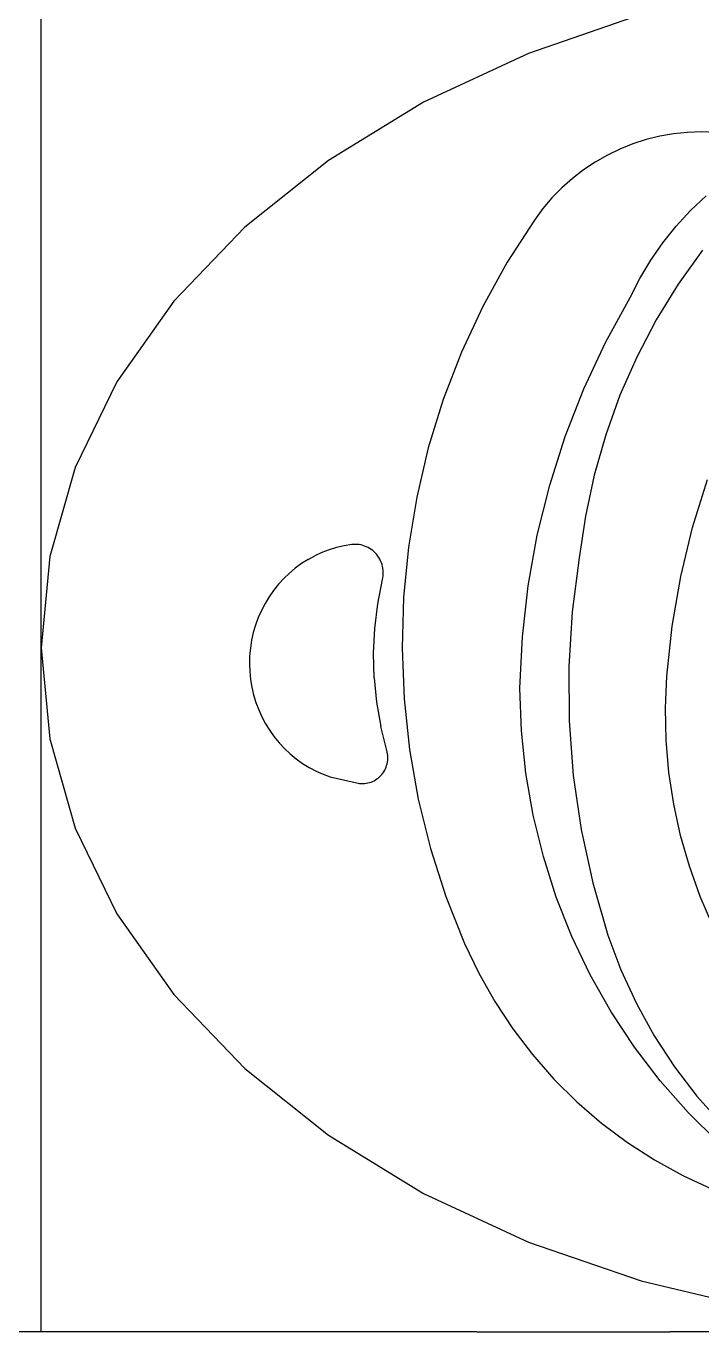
# Model space of a CAD drawing. Extents: x 396092 to 455492, y 17293 to 132793.
# Drawn here: x 416269.8 to 416339, y 46245.8 to 46379.4 of the extents above; entities that cross this region are included whole.
import ezdxf

# ---------------------------------------------------------------- set-up
doc = ezdxf.new("R2010")
doc.units = 0
doc.header["$LTSCALE"] = 1000
doc.header["$MEASUREMENT"] = 0
doc.layers.add('MU', color=34, linetype='Continuous')

msp = doc.modelspace()

# ---------------------------------------------------------------- linework, layer by layer
at = {"layer": 'MU', "color": 37}
for p, q in [((416332.74, 46380.56), (416321.2, 46376.59)), ((416321.2, 46376.59), (416310.48, 46371.6)), ((416310.48, 46371.6), (416300.75, 46365.64)), ((416334.66, 46368.11), (416333.27, 46367.77)), ((416336.07, 46368.36), (416334.66, 46368.11)), ((416337.49, 46368.51), (416336.07, 46368.36)), ((416338.92, 46368.56), (416337.49, 46368.51)), ((416340.34, 46368.5), (416338.92, 46368.56)), ((416330.58, 46366.8), (416329.29, 46366.17)), ((416331.91, 46367.33), (416330.58, 46366.8)), ((416333.27, 46367.77), (416331.91, 46367.33)), ((416300.75, 46365.64), (416292.18, 46358.82)), ((416328.05, 46365.46), (416326.85, 46364.66)), ((416329.29, 46366.17), (416328.05, 46365.46)), ((416326.85, 46364.66), (416325.71, 46363.78)), ((416324.63, 46362.83), (416323.62, 46361.8)), ((416325.71, 46363.78), (416324.63, 46362.83)), ((416323.62, 46361.8), (416322.68, 46360.7)), ((416337.82, 46360.51), (416339.4, 46362)), ((416322.68, 46360.7), (416321.82, 46359.54)), ((416336.35, 46358.91), (416337.82, 46360.51)), ((416292.18, 46358.82), (416284.91, 46351.23)), ((416321.82, 46359.54), (416319.02, 46355.21)), ((416334.98, 46357.22), (416336.35, 46358.91)), ((416333.74, 46355.43), (416334.98, 46357.22)), ((416339.03, 46356.44), (416336.55, 46352.96)), ((416319.02, 46355.21), (416316.53, 46350.69)), ((416332.62, 46353.55), (416333.74, 46355.43)), ((416331.63, 46351.6), (416332.62, 46353.55)), ((416336.55, 46352.96), (416334.3, 46349.32)), ((416284.91, 46351.23), (416279.08, 46342.99)), ((416316.53, 46350.69), (416314.35, 46346)), ((416329.11, 46347.02), (416331.63, 46351.6)), ((416334.3, 46349.32), (416332.31, 46345.52)), ((416326.89, 46342.27), (416329.11, 46347.02)), ((416314.35, 46346), (416312.49, 46341.17)), ((416332.31, 46345.52), (416330.58, 46341.6)), ((416279.08, 46342.99), (416274.81, 46334.22)), ((416312.49, 46341.17), (416310.96, 46336.22)), ((416324.98, 46337.39), (416326.89, 46342.27)), ((416330.58, 46341.6), (416329.12, 46337.57)), ((416323.39, 46332.39), (416324.98, 46337.39)), ((416329.12, 46337.57), (416327.94, 46333.44)), ((416310.96, 46336.22), (416309.77, 46331.18)), ((416274.81, 46334.22), (416272.21, 46325.09)), ((416327.94, 46333.44), (416327.04, 46329.23)), ((416322.12, 46327.29), (416323.39, 46332.39)), ((416338.01, 46328.07), (416339.54, 46332.99)), ((416309.77, 46331.18), (416308.92, 46326.06)), ((416327.04, 46329.23), (416326.42, 46324.98)), ((416336.8, 46323.07), (416338.01, 46328.07)), ((416321.19, 46322.12), (416322.12, 46327.29)), ((416272.21, 46325.09), (416271.33, 46315.76)), ((416298.66, 46324.8), (416299.35, 46325.18)), ((416300.07, 46325.51), (416299.35, 46325.18)), ((416300.81, 46325.79), (416300.07, 46325.51)), ((416301.57, 46326.02), (416300.81, 46325.79)), ((416302.34, 46326.2), (416301.57, 46326.02)), ((416303.12, 46326.33), (416302.34, 46326.2)), ((416303.31, 46326.35), (416303.12, 46326.33)), ((416303.5, 46326.35), (416303.31, 46326.35)), ((416303.69, 46326.34), (416303.5, 46326.35)), ((416303.88, 46326.32), (416303.69, 46326.34)), ((416304.07, 46326.29), (416303.88, 46326.32)), ((416304.25, 46326.24), (416304.07, 46326.29)), ((416304.44, 46326.18), (416304.25, 46326.24)), ((416304.61, 46326.11), (416304.44, 46326.18)), ((416304.79, 46326.03), (416304.61, 46326.11)), ((416304.95, 46325.93), (416304.79, 46326.03)), ((416305.11, 46325.83), (416304.95, 46325.93)), ((416305.27, 46325.71), (416305.11, 46325.83)), ((416305.41, 46325.58), (416305.27, 46325.71)), ((416305.55, 46325.45), (416305.41, 46325.58)), ((416305.68, 46325.3), (416305.55, 46325.45)), ((416305.79, 46325.15), (416305.68, 46325.3)), ((416305.9, 46324.99), (416305.79, 46325.15)), ((416308.92, 46326.06), (416308.42, 46320.9)), ((416297.34, 46323.91), (416296.73, 46323.4)), ((416297.98, 46324.38), (416297.34, 46323.91)), ((416298.66, 46324.8), (416297.98, 46324.38)), ((416306, 46324.82), (416305.9, 46324.99)), ((416306.08, 46324.65), (416306, 46324.82)), ((416306.16, 46324.47), (416306.08, 46324.65)), ((416306.22, 46324.28), (416306.16, 46324.47)), ((416306.27, 46324.09), (416306.22, 46324.28)), ((416306.31, 46323.9), (416306.27, 46324.09)), ((416306.33, 46323.71), (416306.31, 46323.9)), ((416306.35, 46323.51), (416306.33, 46323.71)), ((416326.42, 46324.98), (416325.69, 46319.44)), ((416296.15, 46322.85), (416295.61, 46322.26)), ((416296.73, 46323.4), (416296.15, 46322.85)), ((416305.78, 46320.26), (416306.27, 46322.74)), ((416306.27, 46322.74), (416306.31, 46322.93)), ((416306.31, 46322.93), (416306.33, 46323.12)), ((416306.33, 46323.12), (416306.35, 46323.32)), ((416306.35, 46323.32), (416306.35, 46323.51)), ((416335.92, 46317.99), (416336.8, 46323.07)), ((416295.11, 46321.64), (416294.65, 46320.98)), ((416295.61, 46322.26), (416295.11, 46321.64)), ((416320.59, 46316.9), (416321.19, 46322.12)), ((416294.24, 46320.3), (416293.87, 46319.58)), ((416294.65, 46320.98), (416294.24, 46320.3)), ((416305.48, 46317.75), (416305.78, 46320.26)), ((416308.42, 46320.9), (416308.27, 46315.71)), ((416293.54, 46318.85), (416293.27, 46318.09)), ((416293.87, 46319.58), (416293.54, 46318.85)), ((416325.69, 46319.44), (416325.34, 46313.86)), ((416293.04, 46317.32), (416292.86, 46316.54)), ((416293.27, 46318.09), (416293.04, 46317.32)), ((416305.36, 46315.23), (416305.48, 46317.75)), ((416335.37, 46312.86), (416335.92, 46317.99)), ((416271.33, 46315.76), (416272.21, 46306.44)), ((416292.74, 46315.74), (416292.66, 46314.94)), ((416292.86, 46316.54), (416292.74, 46315.74)), ((416308.27, 46315.71), (416308.48, 46310.53)), ((416320.33, 46311.64), (416320.59, 46316.9)), ((416292.66, 46314.94), (416292.64, 46314.13)), ((416305.42, 46312.7), (416305.36, 46315.23)), ((416292.64, 46314.13), (416292.67, 46313.33)), ((416292.67, 46313.33), (416292.75, 46312.53)), ((416325.34, 46313.86), (416325.38, 46308.28)), ((416292.75, 46312.53), (416292.88, 46311.73)), ((416292.88, 46311.73), (416293.07, 46310.95)), ((416305.42, 46312.7), (416305.67, 46310.19)), ((416335.23, 46309.58), (416335.37, 46312.86)), ((416293.07, 46310.95), (416293.3, 46310.18)), ((416308.48, 46310.53), (416309.03, 46305.37)), ((416320.49, 46307.28), (416320.33, 46311.64)), ((416293.3, 46310.18), (416293.59, 46309.42)), ((416293.59, 46309.42), (416293.92, 46308.69)), ((416305.67, 46310.19), (416306.1, 46307.7)), ((416335.3, 46306.3), (416335.23, 46309.58)), ((416293.92, 46308.69), (416294.29, 46307.99)), ((416294.29, 46307.99), (416294.72, 46307.3)), ((416306.71, 46305.25), (416306.1, 46307.7)), ((416325.38, 46308.28), (416325.8, 46302.71)), ((416272.21, 46306.44), (416274.81, 46297.3)), ((416294.72, 46307.3), (416295.18, 46306.65)), ((416295.18, 46306.65), (416295.69, 46306.04)), ((416320.95, 46302.94), (416320.49, 46307.28)), ((416295.69, 46306.04), (416296.23, 46305.45)), ((416296.23, 46305.45), (416296.82, 46304.91)), ((416306.75, 46305.08), (416306.71, 46305.25)), ((416306.78, 46304.91), (416306.75, 46305.08)), ((416309.03, 46305.37), (416309.93, 46300.26)), ((416335.59, 46303.02), (416335.3, 46306.3)), ((416296.82, 46304.91), (416297.43, 46304.4)), ((416297.43, 46304.4), (416298.08, 46303.94)), ((416298.08, 46303.94), (416298.75, 46303.52)), ((416306.64, 46303.55), (416306.69, 46303.71)), ((416306.69, 46303.71), (416306.74, 46303.88)), ((416306.74, 46303.88), (416306.77, 46304.05)), ((416306.77, 46304.05), (416306.8, 46304.22)), ((416306.8, 46304.74), (416306.78, 46304.91)), ((416306.81, 46304.56), (416306.8, 46304.74)), ((416306.8, 46304.22), (416306.81, 46304.39)), ((416306.81, 46304.39), (416306.81, 46304.56)), ((416298.75, 46303.52), (416299.46, 46303.15)), ((416299.46, 46303.15), (416300.18, 46302.83)), ((416300.18, 46302.83), (416300.92, 46302.55)), ((416300.92, 46302.55), (416303.76, 46301.91)), ((416305.56, 46302.24), (416305.7, 46302.34)), ((416305.7, 46302.34), (416305.84, 46302.44)), ((416305.84, 46302.44), (416305.97, 46302.55)), ((416305.97, 46302.55), (416306.09, 46302.68)), ((416306.09, 46302.68), (416306.2, 46302.8)), ((416306.2, 46302.8), (416306.31, 46302.94)), ((416306.31, 46302.94), (416306.41, 46303.08)), ((416306.41, 46303.08), (416306.49, 46303.23)), ((416306.49, 46303.23), (416306.57, 46303.39)), ((416306.57, 46303.39), (416306.64, 46303.55)), ((416321.7, 46298.64), (416320.95, 46302.94)), ((416325.8, 46302.71), (416326.61, 46297.18)), ((416336.08, 46299.78), (416335.59, 46303.02)), ((416303.76, 46301.91), (416303.93, 46301.89)), ((416303.93, 46301.89), (416304.1, 46301.87)), ((416304.1, 46301.87), (416304.27, 46301.87)), ((416304.27, 46301.87), (416304.44, 46301.88)), ((416304.44, 46301.88), (416304.61, 46301.9)), ((416304.61, 46301.9), (416304.78, 46301.93)), ((416304.78, 46301.93), (416304.94, 46301.97)), ((416304.94, 46301.97), (416305.1, 46302.02)), ((416305.1, 46302.02), (416305.26, 46302.09)), ((416305.26, 46302.09), (416305.41, 46302.16)), ((416305.41, 46302.16), (416305.56, 46302.24)), ((416309.93, 46300.26), (416311.18, 46295.23)), ((416336.78, 46296.57), (416336.08, 46299.78)), ((416322.74, 46294.41), (416321.7, 46298.64)), ((416274.81, 46297.3), (416279.08, 46288.54)), ((416326.61, 46297.18), (416327.79, 46291.73)), ((416337.69, 46293.42), (416336.78, 46296.57)), ((416311.18, 46295.23), (416312.76, 46290.3)), ((416324.06, 46290.26), (416322.74, 46294.41)), ((416338.79, 46290.33), (416337.69, 46293.42)), ((416327.79, 46291.73), (416329.35, 46286.37)), ((416312.76, 46290.3), (416314.67, 46285.49)), ((416340.09, 46287.33), (416338.79, 46290.33)), ((416325.67, 46286.22), (416324.06, 46290.26)), ((416279.08, 46288.54), (416284.91, 46280.29)), ((416329.35, 46286.37), (416330.68, 46282.82)), ((416314.67, 46285.49), (416316.12, 46282.48)), ((416327.54, 46282.29), (416325.67, 46286.22)), ((416316.12, 46282.48), (416317.76, 46279.57)), ((416329.68, 46278.51), (416327.54, 46282.29)), ((416330.68, 46282.82), (416332.27, 46279.38)), ((416284.91, 46280.29), (416292.18, 46272.7)), ((416317.76, 46279.57), (416319.6, 46276.79)), ((416332.07, 46274.89), (416329.68, 46278.51)), ((416332.27, 46279.38), (416334.1, 46276.07)), ((416319.6, 46276.79), (416321.62, 46274.14)), ((416334.1, 46276.07), (416336.16, 46272.9)), ((416334.69, 46271.45), (416332.07, 46274.89)), ((416321.62, 46274.14), (416323.82, 46271.64)), ((416292.18, 46272.7), (416300.75, 46265.88)), ((416323.82, 46271.64), (416326.18, 46269.3)), ((416336.16, 46272.9), (416338.46, 46269.9)), ((416337.55, 46268.2), (416334.69, 46271.45)), ((416326.18, 46269.3), (416328.7, 46267.13)), ((416338.46, 46269.9), (416340.96, 46267.08)), ((416340.62, 46265.17), (416337.55, 46268.2)), ((416328.7, 46267.13), (416331.35, 46265.15)), ((416300.75, 46265.88), (416310.48, 46259.93)), ((416331.35, 46265.15), (416334.13, 46263.36)), ((416334.13, 46263.36), (416337.03, 46261.77)), ((416337.03, 46261.77), (416340.02, 46260.38)), ((416310.48, 46259.93), (416321.2, 46254.93)), ((416321.2, 46254.93), (416332.74, 46250.97)), ((416332.74, 46250.97), (416344.88, 46248.09)), ((416315.91, 46245.76), (416262.69, 46245.76)), ((416315.91, 46245.76), (416335.69, 46245.76)), ((416337.48, 46245.76), (416335.69, 46245.76)), ((416377.48, 46245.76), (416337.48, 46245.76))]:
    msp.add_line(p, q, dxfattribs=at)
msp.add_lwpolyline([(416271.33, 46245.76), (416271.33, 46385.76)], dxfattribs=at)

doc.saveas('drawing.dxf')
